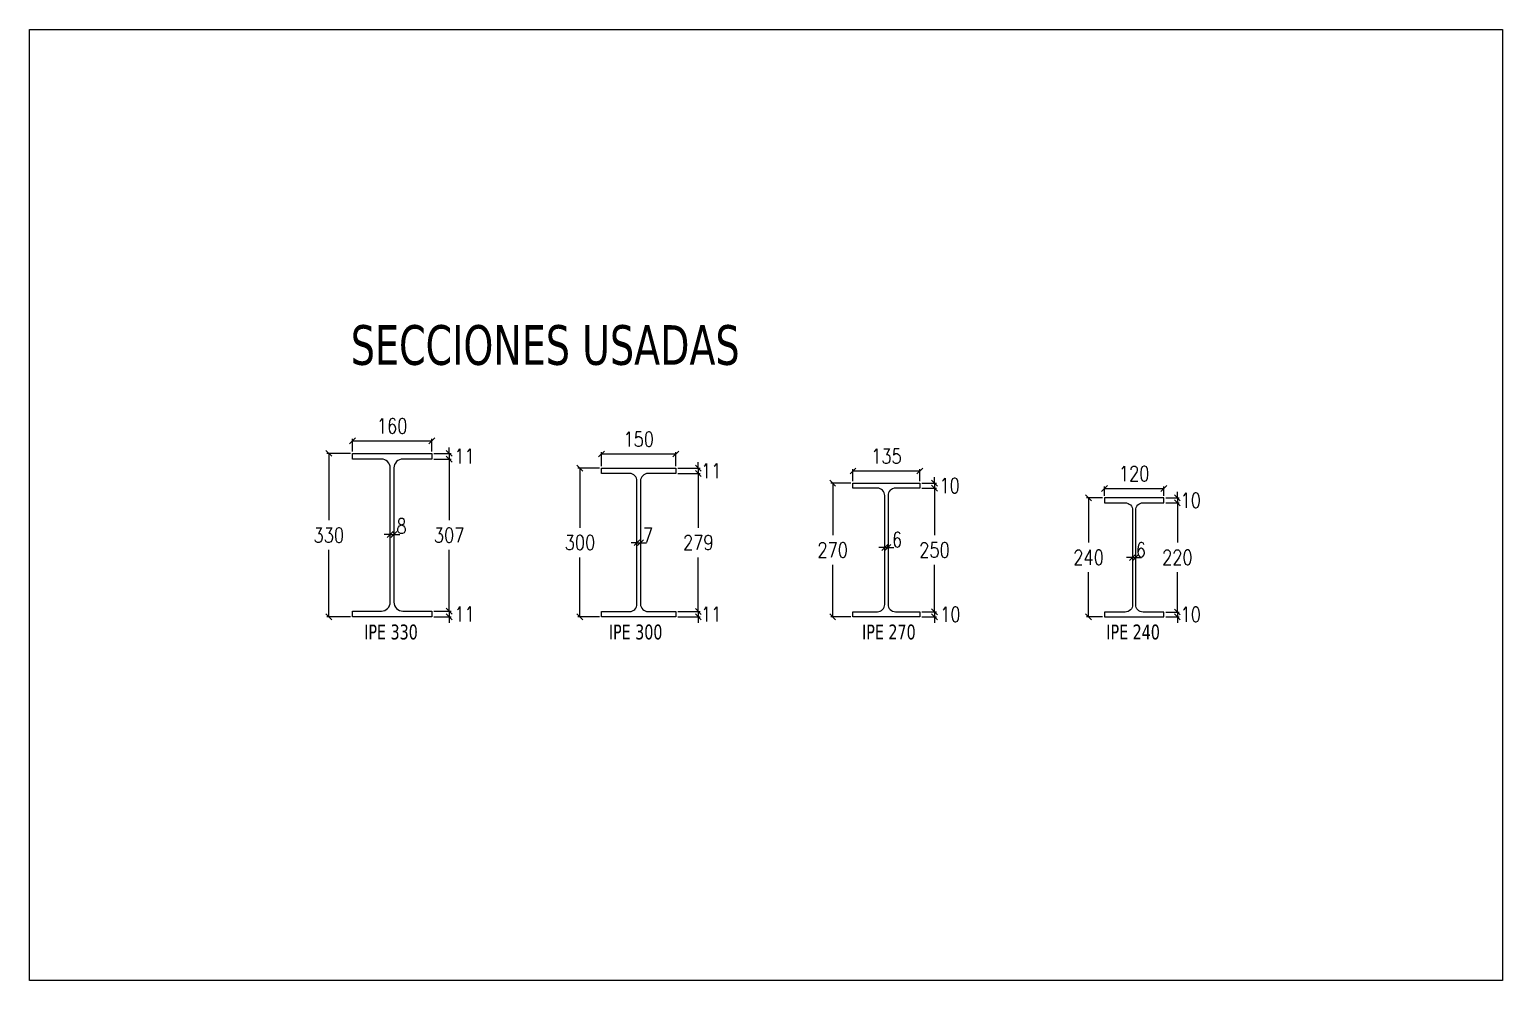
# Model space of a CAD drawing. Header units: millimetres. Extents: x -1702 to 79495, y -21906 to 33736.
# Drawn here: x 12598 to 15571, y -21906 to -19986 of the extents above; entities that cross this region are included whole.
import ezdxf
from ezdxf.enums import TextEntityAlignment as Align

# ---------------------------------------------------------------- set-up
doc = ezdxf.new("R2010")
doc.units = ezdxf.units.MM
doc.header["$LTSCALE"] = 0.9
doc.layers.add('COTAS', color=8, linetype='Continuous')
doc.layers.add('STL-OBJT', color=7, linetype='Continuous')
doc.styles.add('CNI_COTAS', font='romans.shx', dxfattribs={"width": 0.8})
doc.styles.add('VERDANA', font='verdana.ttf')
doc.dimstyles.new('1.4', dxfattribs={"dimscale": 0, "dimtxt": 30, "dimasz": 12, "dimexe": 4, "dimexo": 4, "dimgap": 15, "dimtad": 1, "dimdec": 0, "dimzin": 4, "dimdsep": 46, "dimtxsty": 'CNI_COTAS', "dimblk": 'OBLIQUE', "dimcen": -0.09, "dimclrd": 256, "dimclrt": 3, "dimadec": 0, "dimazin": 0, "dimtfac": 1, "dimtdec": 0, "dimtmove": 2, "dimatfit": 0, "dimldrblk": 'DOT', "dimfxl": 0.05, "dimtolj": 1, "dimtzin": 0, "dimarcsym": 0})

# ---------------------------------------------------------------- blocks, each defined once
blk = doc.blocks.new('_Oblique')
at = {"color": 0, "linetype": 'ByBlock', "lineweight": -2}
blk.add_line((-0.5, -0.5), (0.5, 0.5), dxfattribs=at)
blk = doc.blocks.new('*D632')
at = {"layer": 'COTAS', "color": 0, "lineweight": -2, "transparency": 16777216}
for p, q in [((14763.8, -20931.8), (14731.8, -20931.8)), ((14763.8, -21171.8), (14731.8, -21171.8))]:
    blk.add_line(p, q, dxfattribs=at)
at = {"layer": 'COTAS', "lineweight": -2, "transparency": 16777216}
for p, q in [((14735.8, -20931.8), (14735.8, -21021.8)), ((14735.8, -21171.8), (14735.8, -21081.8))]:
    blk.add_line(p, q, dxfattribs=at)
at = {"layer": 'Defpoints', "color": 0, "transparency": 16777216}
for p in [(14735.8, -20931.8), (14767.8, -20931.8), (14767.8, -21171.8)]:
    blk.add_point(p, dxfattribs=at)
at = {"layer": 'COTAS', "lineweight": -2, "transparency": 16777216, "xscale": 12, "yscale": 12, "zscale": 12}
for p, rotation in [((14735.8, -20931.8), 90), ((14735.8, -21171.8), 270)]:
    blk.add_blockref('_Oblique', p, dxfattribs=dict(at, rotation=rotation))
at = {"layer": 'COTAS', "color": 3, "transparency": 16777216, "insert": (14735.8, -21051.8), "char_height": 30, "attachment_point": 5, "rotation": 0.01, "style": 'CNI_COTAS'}
blk.add_mtext('\\A1;240', dxfattribs=at)
blk = doc.blocks.new('_Dot')
at = {"color": 0, "linetype": 'ByBlock', "lineweight": -2}
blk.add_line((-0.5, 0), (-1, 0), dxfattribs=at)
at = {"color": 0, "linetype": 'ByBlock', "const_width": 0.5}
blk.add_lwpolyline([(-0.25, 0, 1), (0.25, 0, 1)], format="xyb", close=True, dxfattribs=at)
blk = doc.blocks.new('*D633')
at = {"layer": 'COTAS', "color": 0, "lineweight": -2, "transparency": 16777216}
for p, q in [((14767.8, -20927.8), (14767.8, -20908.7)), ((14887.8, -20927.8), (14887.8, -20908.7))]:
    blk.add_line(p, q, dxfattribs=at)
at = {"layer": 'COTAS', "lineweight": -2, "transparency": 16777216}
blk.add_line((14767.8, -20912.7), (14887.8, -20912.7), dxfattribs=at)
at = {"layer": 'Defpoints', "color": 0, "transparency": 16777216}
for p in [(14767.8, -20931.8), (14887.8, -20912.7), (14887.8, -20931.8)]:
    blk.add_point(p, dxfattribs=at)
at = {"layer": 'COTAS', "lineweight": -2, "transparency": 16777216, "xscale": 12, "yscale": 12, "zscale": 12, "rotation": 180}
blk.add_blockref('_Oblique', (14767.8, -20912.7), dxfattribs=at)
at = {"layer": 'COTAS', "lineweight": -2, "transparency": 16777216, "xscale": 12, "yscale": 12, "zscale": 12}
blk.add_blockref('_Oblique', (14887.8, -20912.7), dxfattribs=at)
at = {"layer": 'COTAS', "color": 3, "transparency": 16777216, "insert": (14827.8, -20882.7), "char_height": 30, "attachment_point": 5, "style": 'CNI_COTAS'}
blk.add_mtext('\\A1;120', dxfattribs=at)
blk = doc.blocks.new('*D634')
at = {"layer": 'COTAS', "color": 0, "lineweight": -2, "transparency": 16777216}
for p, q in [((14891.8, -20931.8), (14919, -20931.8)), ((14891.8, -20941.6), (14919, -20941.6))]:
    blk.add_line(p, q, dxfattribs=at)
at = {"layer": 'COTAS', "lineweight": -2, "transparency": 16777216}
for p, q in [((14915, -20931.8), (14915, -20919.8)), ((14915, -20931.8), (14915, -20941.6)), ((14915, -20941.6), (14915, -20953.6))]:
    blk.add_line(p, q, dxfattribs=at)
at = {"layer": 'Defpoints', "color": 0, "transparency": 16777216}
for p in [(14887.8, -20931.8), (14887.8, -20941.6), (14915, -20941.6)]:
    blk.add_point(p, dxfattribs=at)
at = {"layer": 'COTAS', "lineweight": -2, "transparency": 16777216, "xscale": 12, "yscale": 12, "zscale": 12}
for p, rotation in [((14915, -20931.8), 270), ((14915, -20941.6), 90)]:
    blk.add_blockref('_Oblique', p, dxfattribs=dict(at, rotation=rotation))
at = {"layer": 'COTAS', "color": 3, "transparency": 16777216, "insert": (14942, -20936.7), "char_height": 30, "attachment_point": 5, "rotation": 0.01, "style": 'CNI_COTAS'}
blk.add_mtext('\\A1;10', dxfattribs=at)
blk = doc.blocks.new('*D635')
at = {"layer": 'COTAS', "color": 0, "lineweight": -2, "transparency": 16777216}
for p, q in [((14891.8, -20941.6), (14919, -20941.6)), ((14891.8, -21162), (14919, -21162))]:
    blk.add_line(p, q, dxfattribs=at)
at = {"layer": 'COTAS', "lineweight": -2, "transparency": 16777216}
for p, q in [((14915, -20941.6), (14915, -21021.8)), ((14915, -21162), (14915, -21081.8))]:
    blk.add_line(p, q, dxfattribs=at)
at = {"layer": 'Defpoints', "color": 0, "transparency": 16777216}
for p in [(14887.8, -20941.6), (14887.8, -21162), (14915, -21162)]:
    blk.add_point(p, dxfattribs=at)
at = {"layer": 'COTAS', "lineweight": -2, "transparency": 16777216, "xscale": 12, "yscale": 12, "zscale": 12}
for p, rotation in [((14915, -20941.6), 90), ((14915, -21162), 270)]:
    blk.add_blockref('_Oblique', p, dxfattribs=dict(at, rotation=rotation))
at = {"layer": 'COTAS', "color": 3, "transparency": 16777216, "insert": (14915, -21051.8), "char_height": 30, "attachment_point": 5, "rotation": 0.01, "style": 'CNI_COTAS'}
blk.add_mtext('\\A1;220', dxfattribs=at)
blk = doc.blocks.new('*D636')
at = {"layer": 'COTAS', "color": 0, "lineweight": -2, "transparency": 16777216}
for p, q in [((14891.8, -21162), (14919, -21162)), ((14891.8, -21171.8), (14919, -21171.8))]:
    blk.add_line(p, q, dxfattribs=at)
at = {"layer": 'COTAS', "lineweight": -2, "transparency": 16777216}
for p, q in [((14915, -21162), (14915, -21150)), ((14915, -21162), (14915, -21171.8)), ((14915, -21171.8), (14915, -21183.8))]:
    blk.add_line(p, q, dxfattribs=at)
at = {"layer": 'Defpoints', "color": 0, "transparency": 16777216}
for p in [(14887.8, -21162), (14887.8, -21171.8), (14915, -21171.8)]:
    blk.add_point(p, dxfattribs=at)
at = {"layer": 'COTAS', "lineweight": -2, "transparency": 16777216, "xscale": 12, "yscale": 12, "zscale": 12}
for p, rotation in [((14915, -21162), 270), ((14915, -21171.8), 90)]:
    blk.add_blockref('_Oblique', p, dxfattribs=dict(at, rotation=rotation))
at = {"layer": 'COTAS', "color": 3, "transparency": 16777216, "insert": (14942, -21166.9), "char_height": 30, "attachment_point": 5, "rotation": 0.01, "style": 'CNI_COTAS'}
blk.add_mtext('\\A1;10', dxfattribs=at)
blk = doc.blocks.new('*D637')
at = {"layer": 'COTAS', "color": 0, "lineweight": -2, "transparency": 16777216}
for p, q in [((14824.7, -21047.8), (14824.7, -21047.8)), ((14830.9, -21047.8), (14830.9, -21047.8))]:
    blk.add_line(p, q, dxfattribs=at)
at = {"layer": 'COTAS', "lineweight": -2, "transparency": 16777216}
for p, q in [((14824.7, -21051.8), (14812.7, -21051.8)), ((14824.7, -21051.8), (14830.9, -21051.8)), ((14830.9, -21051.8), (14842.9, -21051.8))]:
    blk.add_line(p, q, dxfattribs=at)
at = {"layer": 'Defpoints', "color": 0, "transparency": 16777216}
for p in [(14824.7, -21051.8), (14830.9, -21051.8), (14830.9, -21051.8)]:
    blk.add_point(p, dxfattribs=at)
at = {"layer": 'COTAS', "lineweight": -2, "transparency": 16777216, "xscale": 12, "yscale": 12, "zscale": 12}
blk.add_blockref('_Oblique', (14824.7, -21051.8), dxfattribs=at)
at = {"layer": 'COTAS', "lineweight": -2, "transparency": 16777216, "xscale": 12, "yscale": 12, "zscale": 12, "rotation": 180}
blk.add_blockref('_Oblique', (14830.9, -21051.8), dxfattribs=at)
at = {"layer": 'COTAS', "color": 3, "transparency": 16777216, "insert": (14841.5, -21036.6), "char_height": 30, "attachment_point": 5, "style": 'CNI_COTAS'}
blk.add_mtext('\\A1;6', dxfattribs=at)
blk = doc.blocks.new('*D638')
at = {"layer": 'COTAS', "color": 0, "lineweight": -2, "transparency": 16777216}
for p, q in [((14256.3, -20901.8), (14215.3, -20901.8)), ((14256.3, -21171.8), (14215.3, -21171.8))]:
    blk.add_line(p, q, dxfattribs=at)
at = {"layer": 'COTAS', "lineweight": -2, "transparency": 16777216}
for p, q in [((14219.3, -20901.8), (14219.3, -21006.8)), ((14219.3, -21171.8), (14219.3, -21066.8))]:
    blk.add_line(p, q, dxfattribs=at)
at = {"layer": 'Defpoints', "color": 0, "transparency": 16777216}
for p in [(14219.3, -20901.8), (14260.3, -20901.8), (14260.3, -21171.8)]:
    blk.add_point(p, dxfattribs=at)
at = {"layer": 'COTAS', "lineweight": -2, "transparency": 16777216, "xscale": 12, "yscale": 12, "zscale": 12}
for p, rotation in [((14219.3, -20901.8), 90), ((14219.3, -21171.8), 270)]:
    blk.add_blockref('_Oblique', p, dxfattribs=dict(at, rotation=rotation))
at = {"layer": 'COTAS', "color": 3, "transparency": 16777216, "insert": (14219.3, -21036.8), "char_height": 30, "attachment_point": 5, "rotation": 0.01, "style": 'CNI_COTAS'}
blk.add_mtext('\\A1;270', dxfattribs=at)
blk = doc.blocks.new('*D639')
at = {"layer": 'COTAS', "color": 0, "lineweight": -2, "transparency": 16777216}
for p, q in [((14260.3, -20897.8), (14260.3, -20873.4)), ((14395.3, -20897.8), (14395.3, -20873.4))]:
    blk.add_line(p, q, dxfattribs=at)
at = {"layer": 'COTAS', "lineweight": -2, "transparency": 16777216}
blk.add_line((14260.3, -20877.4), (14395.3, -20877.4), dxfattribs=at)
at = {"layer": 'Defpoints', "color": 0, "transparency": 16777216}
for p in [(14260.3, -20901.8), (14395.3, -20877.4), (14395.3, -20901.8)]:
    blk.add_point(p, dxfattribs=at)
at = {"layer": 'COTAS', "lineweight": -2, "transparency": 16777216, "xscale": 12, "yscale": 12, "zscale": 12, "rotation": 180}
blk.add_blockref('_Oblique', (14260.3, -20877.4), dxfattribs=at)
at = {"layer": 'COTAS', "lineweight": -2, "transparency": 16777216, "xscale": 12, "yscale": 12, "zscale": 12}
blk.add_blockref('_Oblique', (14395.3, -20877.4), dxfattribs=at)
at = {"layer": 'COTAS', "color": 3, "transparency": 16777216, "insert": (14327.8, -20847.4), "char_height": 30, "attachment_point": 5, "style": 'CNI_COTAS'}
blk.add_mtext('\\A1;135', dxfattribs=at)
blk = doc.blocks.new('*D640')
at = {"layer": 'COTAS', "color": 0, "lineweight": -2, "transparency": 16777216}
for p, q in [((14399.3, -20901.8), (14428.8, -20901.8)), ((14399.3, -20912), (14428.8, -20912))]:
    blk.add_line(p, q, dxfattribs=at)
at = {"layer": 'COTAS', "lineweight": -2, "transparency": 16777216}
for p, q in [((14424.8, -20901.8), (14424.8, -20889.8)), ((14424.8, -20901.8), (14424.8, -20912)), ((14424.8, -20912), (14424.8, -20924))]:
    blk.add_line(p, q, dxfattribs=at)
at = {"layer": 'Defpoints', "color": 0, "transparency": 16777216}
for p in [(14395.3, -20901.8), (14395.3, -20912), (14424.8, -20912)]:
    blk.add_point(p, dxfattribs=at)
at = {"layer": 'COTAS', "lineweight": -2, "transparency": 16777216, "xscale": 12, "yscale": 12, "zscale": 12}
for p, rotation in [((14424.8, -20901.8), 270), ((14424.8, -20912), 90)]:
    blk.add_blockref('_Oblique', p, dxfattribs=dict(at, rotation=rotation))
at = {"layer": 'COTAS', "color": 3, "transparency": 16777216, "insert": (14455.3, -20906.9), "char_height": 30, "attachment_point": 5, "rotation": 0.01, "style": 'CNI_COTAS'}
blk.add_mtext('\\A1;10', dxfattribs=at)
blk = doc.blocks.new('*D641')
at = {"layer": 'COTAS', "color": 0, "lineweight": -2, "transparency": 16777216}
for p, q in [((14399.3, -20912), (14428.8, -20912)), ((14399.3, -21161.6), (14428.8, -21161.6))]:
    blk.add_line(p, q, dxfattribs=at)
at = {"layer": 'COTAS', "lineweight": -2, "transparency": 16777216}
for p, q in [((14424.8, -20912), (14424.8, -21006.8)), ((14424.8, -21161.6), (14424.8, -21066.8))]:
    blk.add_line(p, q, dxfattribs=at)
at = {"layer": 'Defpoints', "color": 0, "transparency": 16777216}
for p in [(14395.3, -20912), (14395.3, -21161.6), (14424.8, -21161.6)]:
    blk.add_point(p, dxfattribs=at)
at = {"layer": 'COTAS', "lineweight": -2, "transparency": 16777216, "xscale": 12, "yscale": 12, "zscale": 12}
for p, rotation in [((14424.8, -20912), 90), ((14424.8, -21161.6), 270)]:
    blk.add_blockref('_Oblique', p, dxfattribs=dict(at, rotation=rotation))
at = {"layer": 'COTAS', "color": 3, "transparency": 16777216, "insert": (14424.8, -21036.8), "char_height": 30, "attachment_point": 5, "rotation": 0.01, "style": 'CNI_COTAS'}
blk.add_mtext('\\A1;250', dxfattribs=at)
blk = doc.blocks.new('*D642')
at = {"layer": 'COTAS', "color": 0, "lineweight": -2, "transparency": 16777216}
for p, q in [((14399.3, -21161.6), (14428.8, -21161.6)), ((14399.3, -21171.8), (14428.8, -21171.8))]:
    blk.add_line(p, q, dxfattribs=at)
at = {"layer": 'COTAS', "lineweight": -2, "transparency": 16777216}
for p, q in [((14424.8, -21161.6), (14424.8, -21149.6)), ((14424.8, -21161.6), (14424.8, -21171.8)), ((14424.8, -21171.8), (14424.8, -21183.8))]:
    blk.add_line(p, q, dxfattribs=at)
at = {"layer": 'Defpoints', "color": 0, "transparency": 16777216}
for p in [(14395.3, -21161.6), (14395.3, -21171.8), (14424.8, -21171.8)]:
    blk.add_point(p, dxfattribs=at)
at = {"layer": 'COTAS', "lineweight": -2, "transparency": 16777216, "xscale": 12, "yscale": 12, "zscale": 12}
for p, rotation in [((14424.8, -21161.6), 270), ((14424.8, -21171.8), 90)]:
    blk.add_blockref('_Oblique', p, dxfattribs=dict(at, rotation=rotation))
at = {"layer": 'COTAS', "color": 3, "transparency": 16777216, "insert": (14456.8, -21166.7), "char_height": 30, "attachment_point": 5, "rotation": 0.01, "style": 'CNI_COTAS'}
blk.add_mtext('\\A1;10', dxfattribs=at)
blk = doc.blocks.new('*D643')
at = {"layer": 'COTAS', "lineweight": -2, "transparency": 16777216}
for p, q in [((14324.5, -21032.1), (14312.5, -21032.1)), ((14324.5, -21032.1), (14330.9, -21032.1)), ((14330.9, -21032.1), (14342.9, -21032.1))]:
    blk.add_line(p, q, dxfattribs=at)
at = {"layer": 'COTAS', "color": 0, "lineweight": -2, "transparency": 16777216}
for p, q in [((14324.5, -21032.8), (14324.5, -21028.1)), ((14330.9, -21032.8), (14330.9, -21028.1))]:
    blk.add_line(p, q, dxfattribs=at)
at = {"layer": 'Defpoints', "color": 0, "transparency": 16777216}
for p in [(14324.5, -21036.8), (14330.9, -21032.1), (14330.9, -21036.8)]:
    blk.add_point(p, dxfattribs=at)
at = {"layer": 'COTAS', "lineweight": -2, "transparency": 16777216, "xscale": 12, "yscale": 12, "zscale": 12}
blk.add_blockref('_Oblique', (14324.5, -21032.1), dxfattribs=at)
at = {"layer": 'COTAS', "lineweight": -2, "transparency": 16777216, "xscale": 12, "yscale": 12, "zscale": 12, "rotation": 180}
blk.add_blockref('_Oblique', (14330.9, -21032.1), dxfattribs=at)
at = {"layer": 'COTAS', "color": 3, "transparency": 16777216, "insert": (14349.3, -21015.9), "char_height": 30, "attachment_point": 5, "style": 'CNI_COTAS'}
blk.add_mtext('\\A1;6', dxfattribs=at)
blk = doc.blocks.new('*D644')
at = {"layer": 'COTAS', "color": 0, "lineweight": -2, "transparency": 16777216}
for p, q in [((13246.1, -20841.8), (13198.2, -20841.8)), ((13246.1, -21171.8), (13198.2, -21171.8))]:
    blk.add_line(p, q, dxfattribs=at)
at = {"layer": 'COTAS', "lineweight": -2, "transparency": 16777216}
for p, q in [((13202.2, -20841.8), (13202.2, -20976.8)), ((13202.2, -21171.8), (13202.2, -21036.8))]:
    blk.add_line(p, q, dxfattribs=at)
at = {"layer": 'Defpoints', "color": 0, "transparency": 16777216}
for p in [(13202.2, -20841.8), (13250.1, -20841.8), (13250.1, -21171.8)]:
    blk.add_point(p, dxfattribs=at)
at = {"layer": 'COTAS', "lineweight": -2, "transparency": 16777216, "xscale": 12, "yscale": 12, "zscale": 12}
for p, rotation in [((13202.2, -20841.8), 90), ((13202.2, -21171.8), 270)]:
    blk.add_blockref('_Oblique', p, dxfattribs=dict(at, rotation=rotation))
at = {"layer": 'COTAS', "color": 3, "transparency": 16777216, "insert": (13202.2, -21006.8), "char_height": 30, "attachment_point": 5, "rotation": 0.01, "style": 'CNI_COTAS'}
blk.add_mtext('\\A1;330', dxfattribs=at)
blk = doc.blocks.new('*D645')
at = {"layer": 'COTAS', "color": 0, "lineweight": -2, "transparency": 16777216}
for p, q in [((13250.1, -20837.8), (13250.1, -20812.5)), ((13410.1, -20837.8), (13410.1, -20812.5))]:
    blk.add_line(p, q, dxfattribs=at)
at = {"layer": 'COTAS', "lineweight": -2, "transparency": 16777216}
blk.add_line((13250.1, -20816.5), (13410.1, -20816.5), dxfattribs=at)
at = {"layer": 'Defpoints', "color": 0, "transparency": 16777216}
for p in [(13250.1, -20841.8), (13410.1, -20816.5), (13410.1, -20841.8)]:
    blk.add_point(p, dxfattribs=at)
at = {"layer": 'COTAS', "lineweight": -2, "transparency": 16777216, "xscale": 12, "yscale": 12, "zscale": 12, "rotation": 180}
blk.add_blockref('_Oblique', (13250.1, -20816.5), dxfattribs=at)
at = {"layer": 'COTAS', "lineweight": -2, "transparency": 16777216, "xscale": 12, "yscale": 12, "zscale": 12}
blk.add_blockref('_Oblique', (13410.1, -20816.5), dxfattribs=at)
at = {"layer": 'COTAS', "color": 3, "transparency": 16777216, "insert": (13330.1, -20786.5), "char_height": 30, "attachment_point": 5, "style": 'CNI_COTAS'}
blk.add_mtext('\\A1;160', dxfattribs=at)
blk = doc.blocks.new('*D646')
at = {"layer": 'COTAS', "color": 0, "lineweight": -2, "transparency": 16777216}
for p, q in [((13414.1, -20853.3), (13449.1, -20853.3)), ((13414.1, -21160.3), (13449.1, -21160.3))]:
    blk.add_line(p, q, dxfattribs=at)
at = {"layer": 'COTAS', "lineweight": -2, "transparency": 16777216}
for p, q in [((13445.1, -20853.3), (13445.1, -20976.8)), ((13445.1, -21160.3), (13445.1, -21036.8))]:
    blk.add_line(p, q, dxfattribs=at)
at = {"layer": 'Defpoints', "color": 0, "transparency": 16777216}
for p in [(13410.1, -20853.3), (13410.1, -21160.3), (13445.1, -21160.3)]:
    blk.add_point(p, dxfattribs=at)
at = {"layer": 'COTAS', "lineweight": -2, "transparency": 16777216, "xscale": 12, "yscale": 12, "zscale": 12}
for p, rotation in [((13445.1, -20853.3), 90), ((13445.1, -21160.3), 270)]:
    blk.add_blockref('_Oblique', p, dxfattribs=dict(at, rotation=rotation))
at = {"layer": 'COTAS', "color": 3, "transparency": 16777216, "insert": (13445.1, -21006.8), "char_height": 30, "attachment_point": 5, "rotation": 0.01, "style": 'CNI_COTAS'}
blk.add_mtext('\\A1;307', dxfattribs=at)
blk = doc.blocks.new('*D647')
at = {"layer": 'COTAS', "color": 0, "lineweight": -2, "transparency": 16777216}
for p, q in [((13414.1, -21160.3), (13449.1, -21160.3)), ((13414.1, -21171.8), (13449.1, -21171.8))]:
    blk.add_line(p, q, dxfattribs=at)
at = {"layer": 'COTAS', "lineweight": -2, "transparency": 16777216}
for p, q in [((13445.1, -21160.3), (13445.1, -21148.3)), ((13445.1, -21160.3), (13445.1, -21171.8)), ((13445.1, -21171.8), (13445.1, -21183.8))]:
    blk.add_line(p, q, dxfattribs=at)
at = {"layer": 'Defpoints', "color": 0, "transparency": 16777216}
for p in [(13410.1, -21160.3), (13410.1, -21171.8), (13445.1, -21171.8)]:
    blk.add_point(p, dxfattribs=at)
at = {"layer": 'COTAS', "lineweight": -2, "transparency": 16777216, "xscale": 12, "yscale": 12, "zscale": 12}
for p, rotation in [((13445.1, -21160.3), 270), ((13445.1, -21171.8), 90)]:
    blk.add_blockref('_Oblique', p, dxfattribs=dict(at, rotation=rotation))
at = {"layer": 'COTAS', "color": 3, "transparency": 16777216, "insert": (13476.3, -21166.1), "char_height": 30, "attachment_point": 5, "rotation": 0.01, "style": 'CNI_COTAS'}
blk.add_mtext('\\A1;11', dxfattribs=at)
blk = doc.blocks.new('*D624')
at = {"layer": 'COTAS', "color": 0, "lineweight": -2, "transparency": 16777216}
for p, q in [((13414.1, -20841.8), (13449.1, -20841.8)), ((13414.1, -20853.3), (13449.1, -20853.3))]:
    blk.add_line(p, q, dxfattribs=at)
at = {"layer": 'COTAS', "lineweight": -2, "transparency": 16777216}
for p, q in [((13445.1, -20841.8), (13445.1, -20829.8)), ((13445.1, -20841.8), (13445.1, -20853.3)), ((13445.1, -20853.3), (13445.1, -20865.3))]:
    blk.add_line(p, q, dxfattribs=at)
at = {"layer": 'Defpoints', "color": 0, "transparency": 16777216}
for p in [(13410.1, -20841.8), (13410.1, -20853.3), (13445.1, -20853.3)]:
    blk.add_point(p, dxfattribs=at)
at = {"layer": 'COTAS', "lineweight": -2, "transparency": 16777216, "xscale": 12, "yscale": 12, "zscale": 12}
for p, rotation in [((13445.1, -20841.8), 270), ((13445.1, -20853.3), 90)]:
    blk.add_blockref('_Oblique', p, dxfattribs=dict(at, rotation=rotation))
at = {"layer": 'COTAS', "color": 3, "transparency": 16777216, "insert": (13476.3, -20847.6), "char_height": 30, "attachment_point": 5, "rotation": 0.01, "style": 'CNI_COTAS'}
blk.add_mtext('\\A1;11', dxfattribs=at)
blk = doc.blocks.new('*D648')
at = {"layer": 'COTAS', "lineweight": -2, "transparency": 16777216}
for p, q in [((13326.3, -21005.7), (13314.3, -21005.7)), ((13326.3, -21005.7), (13333.8, -21005.7)), ((13333.8, -21005.7), (13345.8, -21005.7))]:
    blk.add_line(p, q, dxfattribs=at)
at = {"layer": 'COTAS', "color": 0, "lineweight": -2, "transparency": 16777216}
for p, q in [((13326.3, -21002.8), (13326.3, -21001.7)), ((13333.8, -21002.8), (13333.8, -21001.7))]:
    blk.add_line(p, q, dxfattribs=at)
at = {"layer": 'Defpoints', "color": 0, "transparency": 16777216}
for p in [(13326.3, -21006.8), (13333.8, -21005.7), (13333.8, -21006.8)]:
    blk.add_point(p, dxfattribs=at)
at = {"layer": 'COTAS', "lineweight": -2, "transparency": 16777216, "xscale": 12, "yscale": 12, "zscale": 12}
blk.add_blockref('_Oblique', (13326.3, -21005.7), dxfattribs=at)
at = {"layer": 'COTAS', "lineweight": -2, "transparency": 16777216, "xscale": 12, "yscale": 12, "zscale": 12, "rotation": 180}
blk.add_blockref('_Oblique', (13333.8, -21005.7), dxfattribs=at)
at = {"layer": 'COTAS', "color": 3, "transparency": 16777216, "insert": (13349.1, -20988.6), "char_height": 30, "attachment_point": 5, "style": 'CNI_COTAS'}
blk.add_mtext('\\A1;8', dxfattribs=at)
blk = doc.blocks.new('*D649')
at = {"layer": 'COTAS', "color": 0, "lineweight": -2, "transparency": 16777216}
for p, q in [((13748.8, -20871.8), (13705.2, -20871.8)), ((13748.8, -21171.8), (13705.2, -21171.8))]:
    blk.add_line(p, q, dxfattribs=at)
at = {"layer": 'COTAS', "lineweight": -2, "transparency": 16777216}
for p, q in [((13709.2, -20871.8), (13709.2, -20991.8)), ((13709.2, -21171.8), (13709.2, -21051.8))]:
    blk.add_line(p, q, dxfattribs=at)
at = {"layer": 'Defpoints', "color": 0, "transparency": 16777216}
for p in [(13709.2, -20871.8), (13752.8, -20871.8), (13752.8, -21171.8)]:
    blk.add_point(p, dxfattribs=at)
at = {"layer": 'COTAS', "lineweight": -2, "transparency": 16777216, "xscale": 12, "yscale": 12, "zscale": 12}
for p, rotation in [((13709.2, -20871.8), 90), ((13709.2, -21171.8), 270)]:
    blk.add_blockref('_Oblique', p, dxfattribs=dict(at, rotation=rotation))
at = {"layer": 'COTAS', "color": 3, "transparency": 16777216, "insert": (13709.2, -21021.8), "char_height": 30, "attachment_point": 5, "rotation": 0.01, "style": 'CNI_COTAS'}
blk.add_mtext('\\A1;300', dxfattribs=at)
blk = doc.blocks.new('*D650')
at = {"layer": 'COTAS', "color": 0, "lineweight": -2, "transparency": 16777216}
for p, q in [((13752.8, -20867.8), (13752.8, -20839.1)), ((13902.8, -20867.8), (13902.8, -20839.1))]:
    blk.add_line(p, q, dxfattribs=at)
at = {"layer": 'COTAS', "lineweight": -2, "transparency": 16777216}
blk.add_line((13752.8, -20843.1), (13902.8, -20843.1), dxfattribs=at)
at = {"layer": 'Defpoints', "color": 0, "transparency": 16777216}
for p in [(13902.8, -20843.1), (13752.8, -20871.8), (13902.8, -20871.8)]:
    blk.add_point(p, dxfattribs=at)
at = {"layer": 'COTAS', "lineweight": -2, "transparency": 16777216, "xscale": 12, "yscale": 12, "zscale": 12, "rotation": 180}
blk.add_blockref('_Oblique', (13752.8, -20843.1), dxfattribs=at)
at = {"layer": 'COTAS', "lineweight": -2, "transparency": 16777216, "xscale": 12, "yscale": 12, "zscale": 12}
blk.add_blockref('_Oblique', (13902.8, -20843.1), dxfattribs=at)
at = {"layer": 'COTAS', "color": 3, "transparency": 16777216, "insert": (13827.8, -20813.1), "char_height": 30, "attachment_point": 5, "style": 'CNI_COTAS'}
blk.add_mtext('\\A1;150', dxfattribs=at)
blk = doc.blocks.new('*D651')
at = {"layer": 'COTAS', "color": 0, "lineweight": -2, "transparency": 16777216}
for p, q in [((13906.8, -20871.8), (13952.1, -20871.8)), ((13906.8, -20882.5), (13952.1, -20882.5))]:
    blk.add_line(p, q, dxfattribs=at)
at = {"layer": 'COTAS', "lineweight": -2, "transparency": 16777216}
for p, q in [((13948.1, -20871.8), (13948.1, -20859.8)), ((13948.1, -20871.8), (13948.1, -20882.5)), ((13948.1, -20882.5), (13948.1, -20894.5))]:
    blk.add_line(p, q, dxfattribs=at)
at = {"layer": 'Defpoints', "color": 0, "transparency": 16777216}
for p in [(13902.8, -20871.8), (13902.8, -20882.5), (13948.1, -20882.5)]:
    blk.add_point(p, dxfattribs=at)
at = {"layer": 'COTAS', "lineweight": -2, "transparency": 16777216, "xscale": 12, "yscale": 12, "zscale": 12}
for p, rotation in [((13948.1, -20871.8), 270), ((13948.1, -20882.5), 90)]:
    blk.add_blockref('_Oblique', p, dxfattribs=dict(at, rotation=rotation))
at = {"layer": 'COTAS', "color": 3, "transparency": 16777216, "insert": (13974.2, -20877.2), "char_height": 30, "attachment_point": 5, "rotation": 0.01, "style": 'CNI_COTAS'}
blk.add_mtext('\\A1;11', dxfattribs=at)
blk = doc.blocks.new('*D652')
at = {"layer": 'COTAS', "color": 0, "lineweight": -2, "transparency": 16777216}
for p, q in [((13906.8, -20882.5), (13952.1, -20882.5)), ((13906.8, -21161.1), (13952.1, -21161.1))]:
    blk.add_line(p, q, dxfattribs=at)
at = {"layer": 'COTAS', "lineweight": -2, "transparency": 16777216}
for p, q in [((13948.1, -20882.5), (13948.1, -20991.8)), ((13948.1, -21161.1), (13948.1, -21051.8))]:
    blk.add_line(p, q, dxfattribs=at)
at = {"layer": 'Defpoints', "color": 0, "transparency": 16777216}
for p in [(13902.8, -20882.5), (13902.8, -21161.1), (13948.1, -21161.1)]:
    blk.add_point(p, dxfattribs=at)
at = {"layer": 'COTAS', "lineweight": -2, "transparency": 16777216, "xscale": 12, "yscale": 12, "zscale": 12}
for p, rotation in [((13948.1, -20882.5), 90), ((13948.1, -21161.1), 270)]:
    blk.add_blockref('_Oblique', p, dxfattribs=dict(at, rotation=rotation))
at = {"layer": 'COTAS', "color": 3, "transparency": 16777216, "insert": (13948.1, -21021.8), "char_height": 30, "attachment_point": 5, "rotation": 0.01, "style": 'CNI_COTAS'}
blk.add_mtext('\\A1;279', dxfattribs=at)
blk = doc.blocks.new('*D653')
at = {"layer": 'COTAS', "color": 0, "lineweight": -2, "transparency": 16777216}
for p, q in [((13906.8, -21161.1), (13952.1, -21161.1)), ((13906.8, -21171.8), (13952.1, -21171.8))]:
    blk.add_line(p, q, dxfattribs=at)
at = {"layer": 'COTAS', "lineweight": -2, "transparency": 16777216}
for p, q in [((13948.1, -21161.1), (13948.1, -21149.1)), ((13948.1, -21161.1), (13948.1, -21171.8)), ((13948.1, -21171.8), (13948.1, -21183.8))]:
    blk.add_line(p, q, dxfattribs=at)
at = {"layer": 'Defpoints', "color": 0, "transparency": 16777216}
for p in [(13902.8, -21161.1), (13902.8, -21171.8), (13948.1, -21171.8)]:
    blk.add_point(p, dxfattribs=at)
at = {"layer": 'COTAS', "lineweight": -2, "transparency": 16777216, "xscale": 12, "yscale": 12, "zscale": 12}
for p, rotation in [((13948.1, -21161.1), 270), ((13948.1, -21171.8), 90)]:
    blk.add_blockref('_Oblique', p, dxfattribs=dict(at, rotation=rotation))
at = {"layer": 'COTAS', "color": 3, "transparency": 16777216, "insert": (13974.1, -21166.5), "char_height": 30, "attachment_point": 5, "rotation": 0.01, "style": 'CNI_COTAS'}
blk.add_mtext('\\A1;11', dxfattribs=at)
blk = doc.blocks.new('*D654')
at = {"layer": 'COTAS', "lineweight": -2, "transparency": 16777216}
for p, q in [((13824.3, -21022.1), (13812.3, -21022.1)), ((13824.3, -21022.1), (13831.4, -21022.1)), ((13831.4, -21022.1), (13843.4, -21022.1))]:
    blk.add_line(p, q, dxfattribs=at)
at = {"layer": 'COTAS', "color": 0, "lineweight": -2, "transparency": 16777216}
for p, q in [((13824.3, -21025.8), (13824.3, -21026.1)), ((13831.4, -21025.8), (13831.4, -21026.1))]:
    blk.add_line(p, q, dxfattribs=at)
at = {"layer": 'Defpoints', "color": 0, "transparency": 16777216}
for p in [(13824.3, -21021.8), (13831.4, -21021.8), (13831.4, -21022.1)]:
    blk.add_point(p, dxfattribs=at)
at = {"layer": 'COTAS', "lineweight": -2, "transparency": 16777216, "xscale": 12, "yscale": 12, "zscale": 12}
blk.add_blockref('_Oblique', (13824.3, -21022.1), dxfattribs=at)
at = {"layer": 'COTAS', "lineweight": -2, "transparency": 16777216, "xscale": 12, "yscale": 12, "zscale": 12, "rotation": 180}
blk.add_blockref('_Oblique', (13831.4, -21022.1), dxfattribs=at)
at = {"layer": 'COTAS', "color": 3, "transparency": 16777216, "insert": (13846.4, -21007), "char_height": 30, "attachment_point": 5, "style": 'CNI_COTAS'}
blk.add_mtext('\\A1;7', dxfattribs=at)

msp = doc.modelspace()

# ---------------------------------------------------------------- linework, layer by layer
msp.add_lwpolyline([(12598.1, -19986.3), (15571.4, -19986.3), (15571.4, -21905.8), (12598.1, -21905.8)], close=True)
at = {"layer": 'STL-OBJT', "lineweight": 5}
for points in [[(13308.3, -21160.3, 0.414214), (13326.3, -21142.3), (13326.3, -20871.3, 0.414214), (13308.3, -20853.3), (13250.1, -20853.3), (13250.1, -20841.8), (13410.1, -20841.8), (13410.1, -20853.3), (13351.8, -20853.3, 0.414214), (13333.8, -20871.3), (13333.8, -21142.3, 0.414214), (13351.8, -21160.3), (13410.1, -21160.3), (13410.1, -21171.8), (13250.1, -21171.8), (13250.1, -21160.3)], [(13752.8, -21161.1), (13809.3, -21161.1, 0.414214), (13824.3, -21146.1), (13824.3, -20897.5, 0.414214), (13809.3, -20882.5), (13752.8, -20882.5), (13752.8, -20871.8), (13902.8, -20871.8), (13902.8, -20882.5), (13846.4, -20882.5, 0.414214), (13831.4, -20897.5), (13831.4, -21146.1, 0.414214), (13846.4, -21161.1), (13902.8, -21161.1), (13902.8, -21171.8), (13752.8, -21171.8)], [(14260.3, -21161.6), (14309.5, -21161.6, 0.414214), (14324.5, -21146.6), (14324.5, -20927, 0.414214), (14309.5, -20912), (14260.3, -20912), (14260.3, -20901.8), (14395.3, -20901.8), (14395.3, -20912), (14346.1, -20912, 0.414214), (14331.1, -20927), (14331.1, -21146.6, 0.414214), (14346.1, -21161.6), (14395.3, -21161.6), (14395.3, -21171.8), (14260.3, -21171.8)], [(14767.8, -20941.6), (14809.7, -20941.6, -0.414214), (14824.7, -20956.6), (14824.7, -21147, -0.414214), (14809.7, -21162), (14767.8, -21162), (14767.8, -21171.8), (14887.8, -21171.8), (14887.8, -21162), (14845.9, -21162, -0.414214), (14830.9, -21147), (14830.9, -20956.6, -0.414214), (14845.9, -20941.6), (14887.8, -20941.6), (14887.8, -20931.8), (14767.8, -20931.8)]]:
    msp.add_lwpolyline(points, format="xyb", close=True, dxfattribs=at)

# ---------------------------------------------------------------- texts
at = {"color": 96, "style": 'VERDANA', "width": 0.7}
for s, height, p in [('SECCIONES USADAS', 80, (13639.1, -20623.1)), ('IPE 330', 30, (13327.8, -21202.3)), ('IPE 270', 30, (14332.7, -21202.3))]:
    msp.add_text(s, height=height, dxfattribs=at).set_placement(p, align=Align.MIDDLE_CENTER)
for s, p in [('IPE 300', (13767.5, -21217.3)), ('IPE 240', (14771.6, -21217.3))]:
    msp.add_text(s, height=30, dxfattribs=at).set_placement(p)

# ---------------------------------------------------------------- dimensions: what is measured, and where the dimension line sits
at = {"layer": 'COTAS'}
for base, p1, p2, picture, middle in [((13410.1, -20816.5), (13250.1, -20841.8), (13410.1, -20841.8), '*D645', (13330.1, -20786.5)), ((13902.8, -20843.1), (13752.8, -20871.8), (13902.8, -20871.8), '*D650', (13827.8, -20813.1)), ((14395.3, -20877.4), (14260.3, -20901.8), (14395.3, -20901.8), '*D639', (14327.8, -20847.4)), ((14887.8, -20912.7), (14767.8, -20931.8), (14887.8, -20931.8), '*D633', (14827.8, -20882.7))]:
    dim = msp.add_linear_dim(base=base, p1=p1, p2=p2, dimstyle='1.4', override={"dimscale": 1}, dxfattribs=at)
    dim.commit()
    dim.dimension.update_dxf_attribs({"geometry": picture, "text_midpoint": middle})
for base, p1, p2, picture, middle in [((13202.2, -20841.8), (13250.1, -21171.8), (13250.1, -20841.8), '*D644', (13202.2, -21006.8)), ((13445.1, -21160.3), (13410.1, -20853.3), (13410.1, -21160.3), '*D646', (13445.1, -21006.8)), ((13709.2, -20871.8), (13752.8, -21171.8), (13752.8, -20871.8), '*D649', (13709.2, -21021.8)), ((13948.1, -21161.1), (13902.8, -20882.5), (13902.8, -21161.1), '*D652', (13948.1, -21021.8)), ((14219.3, -20901.8), (14260.3, -21171.8), (14260.3, -20901.8), '*D638', (14219.3, -21036.8)), ((14424.8, -21161.6), (14395.3, -20912), (14395.3, -21161.6), '*D641', (14424.8, -21036.8)), ((14735.8, -20931.8), (14767.8, -21171.8), (14767.8, -20931.8), '*D632', (14735.8, -21051.8)), ((14915, -21162), (14887.8, -20941.6), (14887.8, -21162), '*D635', (14915, -21051.8))]:
    dim = msp.add_linear_dim(base=base, p1=p1, p2=p2, angle=90, dimstyle='1.4', override={"dimscale": 1}, dxfattribs=at)
    dim.commit()
    dim.dimension.update_dxf_attribs({"geometry": picture, "text_midpoint": middle, "text_rotation": 0.01})
for base, p1, p2, picture, middle in [((13445.1466206, -20853.3400924), (13410.0541949, -20841.8400924), (13410.0541949, -20853.3400924), '*D624', (13476.34276, -20847.5900924)), ((13948.1, -20882.5), (13902.8, -20871.8), (13902.8, -20882.5), '*D651', (13974.2, -20877.2)), ((14424.8, -20912), (14395.3, -20901.8), (14395.3, -20912), '*D640', (14455.3, -20906.9)), ((14915, -20941.6), (14887.8, -20931.8), (14887.8, -20941.6), '*D634', (14942, -20936.7)), ((13445.1466206, -21171.8400924), (13410.0541949, -21160.3400924), (13410.0541949, -21171.8400924), '*D647', (13476.34276, -21166.0900924)), ((13948.1, -21171.8), (13902.8, -21161.1), (13902.8, -21171.8), '*D653', (13974.1, -21166.5)), ((14424.8, -21171.8), (14395.3, -21161.6), (14395.3, -21171.8), '*D642', (14456.8, -21166.7)), ((14915, -21171.8), (14887.8, -21162), (14887.8, -21171.8), '*D636', (14942, -21166.9))]:
    dim = msp.add_linear_dim(base=base, p1=p1, p2=p2, angle=90, dimstyle='1.4', override={"dimscale": 1}, dxfattribs=at)
    dim.commit()
    dim.dimension.update_dxf_attribs({"geometry": picture, "text_midpoint": middle, "dimtype": 160, "text_rotation": 0.01})
for base, p1, p2, picture, middle in [((13333.8041949, -21005.6704115), (13326.3041949, -21006.8400924), (13333.8041949, -21006.8400924), '*D648', (13349.1163188, -20988.6193347)), ((13831.4, -21022.1), (13824.3, -21021.8), (13831.4, -21021.8), '*D654', (13846.4, -21007)), ((14330.9, -21032.1), (14324.5, -21036.8), (14330.9, -21036.8), '*D643', (14349.3, -21015.9)), ((14830.9, -21051.8), (14824.7, -21051.8), (14830.9, -21051.8), '*D637', (14841.5, -21036.6))]:
    dim = msp.add_linear_dim(base=base, p1=p1, p2=p2, dimstyle='1.4', override={"dimscale": 1}, dxfattribs=at)
    dim.commit()
    dim.dimension.update_dxf_attribs({"geometry": picture, "text_midpoint": middle, "dimtype": 160})

doc.saveas('drawing.dxf')
